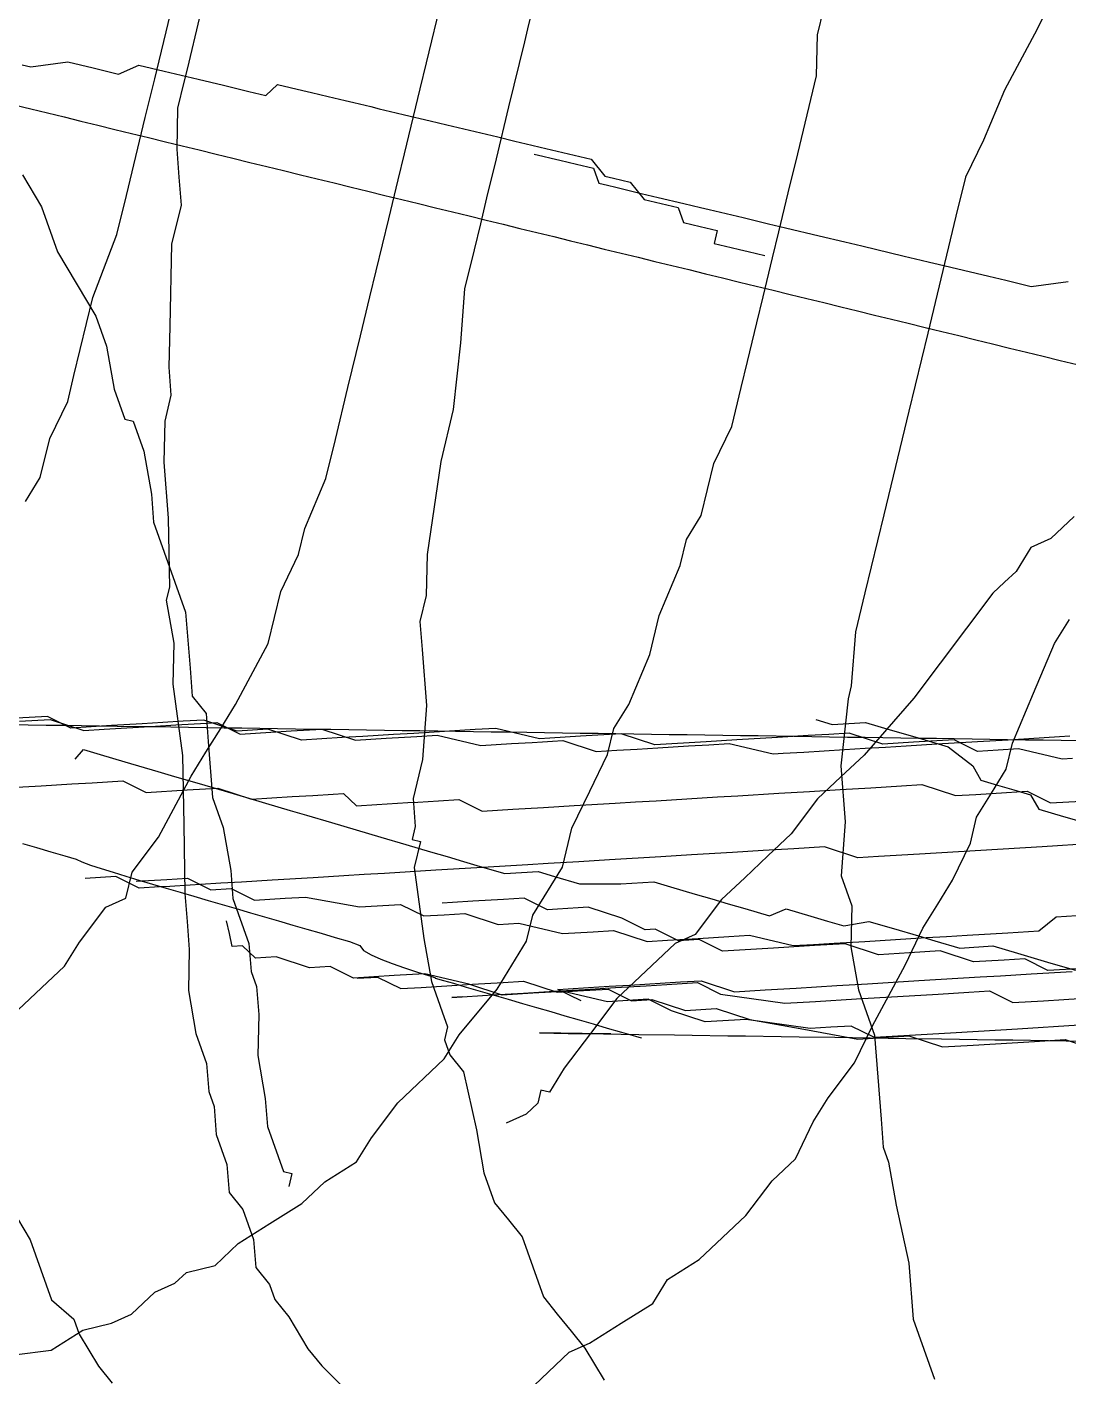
# Model space of a CAD drawing. Extents: x -228 to 716, y 164 to 702.
# Drawn here: x -100.7 to -22.8, y 497.8 to 598.7 of the extents above; entities that cross this region are included whole.
import ezdxf

# ---------------------------------------------------------------- set-up
doc = ezdxf.new("R2010")
doc.units = 0

msp = doc.modelspace()

# ---------------------------------------------------------------- linework, layer by layer
at = {"layer": '1', "color": 252}
for points in [[(-101.373, 525.176, -662.234), (-99.634, 526.821, -663.748), (-97.8954, 528.46, -665.258), (-96.7928, 530.255, -666.01), (-94.8191, 532.867, -667.519), (-93.3141, 533.534, -669.034), (-92.8445, 535.48, -669.029), (-90.8712, 538.093, -670.537), (-88.4279, 542.653, -672.038), (-87.3238, 544.446, -672.791), (-86.218, 546.237, -673.546), (-85.115, 548.029, -674.298), (-82.6701, 552.586, -675.802), (-81.7313, 556.476, -675.789), (-80.3917, 559.242, -676.539), (-79.921, 561.184, -676.532), (-78.345, 564.919, -677.281), (-77.64, 567.838, -677.274), (-76.6996, 571.724, -677.262), (-75.7591, 575.613, -677.252), (-75.0547, 578.529, -677.242), (-74.1124, 582.418, -677.232), (-73.6441, 584.362, -677.226), (-72.9383, 587.276, -677.218), (-72.4678, 589.221, -677.213), (-71.2923, 594.081, -677.197), (-70.8199, 596.023, -677.195), (-69.6456, 600.884, -677.18)], [(-62.7998, 600.514, -406.317), (-63.2692, 598.57, -406.323), (-63.5038, 597.598, -406.327), (-64.6809, 592.737, -406.34), (-65.6205, 588.85, -406.35), (-66.3246, 585.935, -406.357), (-66.7957, 583.99, -406.366), (-67.2651, 582.046, -406.369), (-67.9717, 579.129, -406.377), (-68.2774, 575.09, -407.149), (-68.8194, 570.08, -407.922), (-69.759, 566.191, -407.931), (-69.759, 566.191, -407.931), (-70.7719, 559.235, -408.709), (-70.8432, 556.169, -409.474), (-71.3135, 554.225, -409.481), (-71.3135, 554.225, -409.481), (-71.148, 552.128, -410.245), (-70.8211, 547.938, -411.772), (-71.1279, 543.898, -412.543), (-71.8338, 540.983, -412.551), (-71.6695, 538.887, -413.315), (-71.9047, 537.915, -413.318), (-71.2705, 537.766, -414.077), (-71.7411, 535.822, -414.081), (-71.0142, 530.509, -416.371), (-70.4509, 527.29, -417.895), (-69.6535, 525.042, -419.418), (-69.2554, 523.921, -420.179), (-69.488, 522.947, -420.182), (-69.0893, 521.824, -420.943), (-68.0572, 520.549, -422.461), (-67.0948, 516.208, -424.748), (-66.5322, 512.99, -426.275), (-65.733, 510.743, -427.797), (-64.6998, 509.469, -429.316), (-63.6697, 508.194, -430.835), (-62.871, 505.95, -432.357), (-62.0733, 503.702, -433.88), (-61.0401, 502.428, -435.401), (-60.0067, 501.154, -436.92), (-58.9732, 499.879, -438.437), (-57.5418, 497.481, -440.718)], [(-23.812, 601.296, -379.151), (-25.153, 598.531, -378.401), (-27.5961, 593.972, -376.898), (-29.1701, 590.236, -376.152), (-30.5099, 587.47, -375.4), (-31.2163, 584.554, -375.411), (-31.9207, 581.638, -375.419), (-32.6253, 578.723, -375.425), (-33.3323, 575.807, -375.433), (-34.7424, 569.974, -375.451), (-35.9192, 565.115, -375.465), (-36.6236, 562.199, -375.474), (-37.0945, 560.255, -375.478), (-38.036, 556.367, -375.49), (-38.7389, 553.45, -375.497), (-39.0471, 549.411, -376.268), (-39.2806, 548.44, -376.271), (-39.8232, 543.428, -377.044), (-39.4943, 539.238, -378.57), (-39.801, 535.199, -379.339), (-39.0029, 532.952, -380.862), (-39.0754, 529.885, -381.628), (-38.5112, 526.667, -383.155), (-37.3155, 523.298, -385.436), (-36.823, 517.012, -387.73), (-36.6597, 514.914, -388.493), (-36.2603, 513.792, -389.253), (-35.6973, 510.576, -390.779), (-34.7366, 506.235, -393.065), (-34.4084, 502.044, -394.592), (-32.8125, 497.55, -397.636)], [(-101.674, 499.368, -605.914), (-98.9039, 499.735, -608.943), (-96.5311, 501.225, -611.211), (-94.3956, 501.744, -613.485), (-92.89, 502.412, -614.999), (-91.1515, 504.055, -616.511), (-89.6493, 504.727, -618.025), (-88.779, 505.545, -618.779), (-86.6431, 506.064, -621.052), (-84.9054, 507.706, -622.564), (-82.5323, 509.197, -624.832), (-80.1595, 510.687, -627.103), (-78.4227, 512.327, -628.614), (-76.0499, 513.818, -630.882), (-74.944, 515.611, -631.637), (-72.9716, 518.225, -633.144), (-69.4945, 521.507, -636.167), (-68.3896, 523.301, -636.922), (-65.5454, 526.734, -639.186), (-64.4416, 528.526, -639.937), (-63.3375, 530.319, -640.69), (-62.869, 532.264, -640.683), (-60.6585, 535.847, -642.189), (-59.9537, 538.764, -642.182), (-58.6142, 541.53, -642.931), (-57.2745, 544.294, -643.683), (-56.8051, 546.237, -643.678), (-55.699, 548.03, -644.428), (-54.1259, 551.769, -645.178), (-53.4223, 554.685, -645.167), (-51.8448, 558.42, -645.915), (-51.376, 560.364, -645.911), (-50.2698, 562.156, -646.664), (-49.3301, 566.045, -646.653), (-47.9913, 568.81, -647.403), (-47.2853, 571.727, -647.393), (-46.8157, 573.67, -647.389), (-46.1087, 576.586, -647.38), (-45.6385, 578.529, -647.374), (-44.9331, 581.446, -647.367), (-44.4629, 583.39, -647.36), (-43.7585, 586.306, -647.352), (-43.0517, 589.221, -647.344), (-42.3476, 592.138, -647.336), (-41.643, 595.055, -647.328), (-41.5714, 598.122, -646.56), (-41.1005, 600.066, -646.558)], [(-100.817, 563.219, -699.687), (-99.7134, 565.011, -700.441), (-99.0071, 567.926, -700.432), (-97.6663, 570.691, -701.18), (-97.1978, 572.636, -701.175), (-96.7268, 574.58, -701.172), (-95.7883, 578.469, -701.158), (-93.9776, 583.178, -701.904), (-93.2704, 586.092, -701.897), (-92.5661, 589.009, -701.886), (-91.8607, 591.923, -701.88), (-91.1548, 594.838, -701.871), (-89.9804, 599.701, -701.857)], [(-87.7957, 599.428, -430.957), (-88.7353, 595.539, -430.969), (-88.9716, 594.567, -430.974), (-89.4426, 592.625, -430.979), (-89.5126, 589.557, -431.744), (-89.3473, 587.46, -432.508), (-89.1862, 585.366, -433.273), (-89.8897, 582.45, -433.281), (-90.0334, 576.316, -434.813), (-90.1046, 573.247, -435.579), (-89.9401, 571.154, -436.345), (-90.411, 569.21, -436.35), (-90.482, 566.143, -437.116), (-90.1542, 561.952, -438.646), (-90.062, 556.789, -440.174), (-90.2971, 555.818, -440.177), (-89.7346, 552.601, -441.701), (-89.8048, 549.532, -442.469), (-89.0791, 544.22, -444.758), (-88.9853, 539.056, -446.289), (-88.8927, 533.893, -447.82), (-88.7298, 531.798, -448.583), (-88.7298, 531.798, -448.583), (-88.5667, 529.706, -449.347), (-88.6367, 526.636, -450.114), (-88.073, 523.417, -451.638), (-87.2748, 521.172, -453.164), (-87.1124, 519.077, -453.925), (-86.7124, 517.952, -454.685), (-86.5477, 515.858, -455.449), (-85.7503, 513.609, -456.972), (-85.5887, 511.516, -457.736), (-84.5541, 510.24, -459.256), (-83.756, 507.995, -460.777), (-83.5934, 505.9, -461.542), (-82.5605, 504.626, -463.062), (-82.1593, 503.501, -463.822), (-82.1593, 503.501, -463.822), (-81.1283, 502.228, -465.342), (-79.6951, 499.828, -467.622), (-78.6618, 498.554, -469.141), (-75.9618, 495.854, -472.938)], [(-101.069, 595.877, -585.449), (-100.435, 595.727, -586.209), (-97.6635, 596.095, -589.239), (-95.7616, 595.641, -591.513), (-93.859, 595.185, -593.789), (-92.356, 595.857, -595.302), (-90.4533, 595.403, -597.578), (-89.1854, 595.099, -599.095), (-87.9157, 594.799, -600.612), (-86.0152, 594.343, -602.885), (-84.1137, 593.891, -605.162), (-82.8449, 593.588, -606.677), (-81.9759, 594.41, -607.431), (-80.0744, 593.955, -609.708), (-79.4393, 593.802, -610.467), (-78.1709, 593.503, -611.983), (-76.9023, 593.196, -613.501), (-76.2689, 593.047, -614.259), (-76.2689, 593.047, -614.259), (-75.0005, 592.746, -615.775), (-74.3657, 592.593, -616.534), (-74.3657, 592.593, -616.534), (-73.0979, 592.291, -618.05), (-73.0979, 592.291, -618.05), (-72.4635, 592.14, -618.81), (-70.5621, 591.686, -621.084), (-69.2923, 591.382, -622.602), (-68.0244, 591.081, -624.119), (-65.4897, 590.477, -627.15), (-64.2211, 590.173, -628.669), (-62.9531, 589.87, -630.185), (-62.3178, 589.72, -630.944), (-61.0503, 589.418, -632.462), (-59.7821, 589.116, -633.976), (-58.5136, 588.813, -635.493), (-57.4809, 587.539, -637.015), (-56.8456, 587.387, -637.771), (-55.5788, 587.085, -639.289), (-54.5434, 585.808, -640.808), (-53.2776, 585.508, -642.324), (-52.0081, 585.205, -643.842), (-51.6088, 584.081, -644.603), (-50.3412, 583.779, -646.12), (-49.0732, 583.477, -647.635), (-49.3084, 582.503, -647.639), (-48.0397, 582.2, -649.157), (-47.4055, 582.052, -649.915), (-47.4055, 582.052, -649.915), (-46.7715, 581.899, -650.673), (-45.5033, 581.599, -652.19), (-45.5033, 581.599, -652.19), (-45.5033, 581.599, -652.19)], [(-101.561, 592.86, -568.115), (-100.413, 592.58, -567.097), (-99.1839, 592.279, -566.011), (-97.9293, 591.972, -564.904), (-96.6723, 591.667, -563.789), (-95.4085, 591.357, -562.673), (-94.1467, 591.047, -561.554), (-92.8836, 590.739, -560.437), (-91.6195, 590.429, -559.318), (-90.3585, 590.121, -558.2), (-89.0958, 589.815, -557.084), (-87.8313, 589.504, -555.966), (-86.5689, 589.195, -554.848), (-85.3057, 588.886, -553.732), (-84.0444, 588.58, -552.613), (-82.7801, 588.27, -551.497), (-81.5182, 587.961, -550.38), (-80.2553, 587.654, -549.263), (-78.9926, 587.344, -548.145), (-77.7285, 587.037, -547.028), (-76.4673, 586.726, -545.908), (-75.2041, 586.418, -544.79), (-73.9409, 586.109, -543.674), (-72.6778, 585.8, -542.557), (-71.4141, 585.493, -541.44), (-70.1525, 585.184, -540.321), (-68.8876, 584.873, -539.206), (-67.6254, 584.567, -538.087), (-66.3614, 584.258, -536.969), (-65.1002, 583.948, -535.851), (-63.8358, 583.639, -534.735), (-62.5736, 583.33, -533.617), (-61.3102, 583.023, -532.5), (-60.0474, 582.713, -531.383), (-58.7842, 582.404, -530.265), (-57.5231, 582.096, -529.148), (-56.2599, 581.786, -528.028), (-54.9963, 581.479, -526.912), (-53.7345, 581.171, -525.794), (-52.4713, 580.861, -524.678), (-51.2075, 580.552, -523.561), (-49.9453, 580.245, -522.441), (-48.682, 579.937, -521.326), (-47.4184, 579.627, -520.208), (-46.1561, 579.317, -519.089), (-44.8935, 579.01, -517.974), (-43.6309, 578.701, -516.854), (-42.3679, 578.391, -515.738), (-41.1059, 578.084, -514.619), (-39.8417, 577.775, -513.503), (-38.5776, 577.466, -512.384), (-37.3171, 577.158, -511.267), (-36.0526, 576.847, -510.149), (-34.7907, 576.539, -509.033), (-33.5271, 576.232, -507.916), (-32.2653, 575.924, -506.796), (-31.0025, 575.615, -505.68), (-29.7386, 575.305, -504.562), (-28.4749, 574.996, -503.445), (-27.2139, 574.688, -502.327), (-25.9498, 574.378, -501.209), (-24.6868, 574.069, -500.092), (-23.4225, 573.761, -498.977), (-22.1617, 573.451, -497.857)], [(-62.7637, 589.197, -409.667), (-62.1292, 589.046, -410.426), (-61.4948, 588.894, -411.185), (-60.8618, 588.743, -411.942), (-59.5936, 588.44, -413.459), (-58.3242, 588.139, -414.976), (-57.9256, 587.013, -415.737), (-57.2902, 586.864, -416.496), (-56.6582, 586.713, -417.254), (-54.7543, 586.259, -419.528), (-53.4868, 585.956, -421.046), (-51.5861, 585.502, -423.321), (-50.3176, 585.2, -424.839), (-49.6823, 585.048, -425.596), (-49.6823, 585.048, -425.596), (-48.4142, 584.748, -427.112), (-47.1453, 584.443, -428.629), (-45.2418, 583.989, -430.905), (-43.9753, 583.689, -432.422), (-41.4399, 583.083, -435.456), (-39.5368, 582.63, -437.729), (-38.2696, 582.327, -439.246), (-35.098, 581.573, -443.039), (-33.8308, 581.268, -444.554), (-33.1968, 581.118, -445.313), (-32.5603, 580.965, -446.072), (-30.6597, 580.511, -448.346), (-28.7567, 580.057, -450.624), (-27.4905, 579.756, -452.138), (-25.5872, 579.302, -454.412), (-22.8152, 579.671, -457.445)], [(-101.047, 587.648, -587.747), (-99.6158, 585.25, -590.03), (-98.4201, 581.881, -592.31), (-95.5534, 577.084, -596.871), (-94.7578, 574.839, -598.394), (-94.1941, 571.621, -599.919), (-93.3964, 569.374, -601.441), (-92.7626, 569.223, -602.2), (-91.9656, 566.977, -603.72), (-91.402, 563.757, -605.246), (-91.2356, 561.662, -606.014), (-90.4408, 559.416, -607.534), (-89.6411, 557.17, -609.055), (-88.8436, 554.922, -610.577), (-88.516, 550.732, -612.104), (-88.3516, 548.636, -612.869), (-87.317, 547.361, -614.391), (-87.1556, 545.267, -615.153), (-86.8275, 541.077, -616.682), (-86.0301, 538.831, -618.203), (-85.4667, 535.614, -619.728), (-85.3013, 533.519, -620.494), (-84.5047, 531.269, -622.013), (-84.107, 530.15, -622.774), (-83.9419, 528.054, -623.541), (-83.5428, 526.93, -624.299), (-83.3791, 524.834, -625.066), (-83.4512, 521.765, -625.831), (-82.8888, 518.549, -627.357), (-82.7225, 516.452, -628.12), (-82.7225, 516.452, -628.12), (-82.3251, 515.33, -628.882), (-81.9253, 514.206, -629.643), (-81.5257, 513.083, -630.405), (-81.5257, 513.083, -630.405), (-81.5257, 513.083, -630.405), (-81.5257, 513.083, -630.405), (-81.5257, 513.083, -630.405), (-80.8932, 512.932, -631.161), (-80.8932, 512.932, -631.161), (-81.1264, 511.957, -631.163), (-81.1264, 511.957, -631.163), (-81.1264, 511.957, -631.163)], [(-22.3737, 562.087, -462.8), (-24.1111, 560.444, -461.289), (-25.6167, 559.775, -459.774), (-26.7194, 557.983, -459.021), (-27.5898, 557.162, -458.265), (-28.4574, 556.341, -457.51), (-30.431, 553.727, -456.002), (-32.4052, 551.113, -454.494), (-34.3782, 548.501, -452.986), (-38.0912, 544.245, -449.966), (-39.8307, 542.605, -448.454), (-41.5672, 540.961, -446.943), (-43.5408, 538.348, -445.435), (-45.2791, 536.707, -443.925), (-47.0177, 535.066, -442.411), (-48.7566, 533.426, -440.902), (-50.7302, 530.81, -439.394), (-52.2347, 530.142, -437.879), (-53.9723, 528.498, -436.366), (-56.5791, 526.038, -434.102), (-58.5521, 523.424, -432.592), (-60.5269, 520.812, -431.084), (-61.6315, 519.018, -430.33), (-62.2645, 519.168, -429.572), (-62.5006, 518.197, -429.575), (-63.3681, 517.374, -428.822), (-63.3681, 517.374, -428.822), (-63.3681, 517.374, -428.822), (-64.8728, 516.707, -427.307), (-64.8728, 516.707, -427.307), (-64.8728, 516.707, -427.307)], [(-62.7498, 497.107, -590.058), (-60.1421, 499.572, -592.323), (-58.6389, 500.241, -593.84), (-56.2663, 501.731, -596.11), (-53.8929, 503.22, -598.376), (-52.7884, 505.014, -599.13), (-50.4159, 506.503, -601.399), (-48.6772, 508.146, -602.913), (-46.9411, 509.787, -604.42), (-44.9669, 512.4, -605.931), (-43.2275, 514.041, -607.443), (-41.8877, 516.806, -608.192), (-40.7827, 518.6, -608.944), (-38.8113, 521.213, -610.456), (-37.4716, 523.979, -611.203), (-35.0262, 528.533, -612.708), (-33.6884, 531.302, -613.458), (-32.583, 533.092, -614.211), (-31.4794, 534.888, -614.961), (-30.1404, 537.651, -615.711), (-29.6699, 539.596, -615.706), (-28.5647, 541.388, -616.46), (-27.4609, 543.182, -617.212), (-26.9904, 545.124, -617.207), (-25.417, 548.862, -617.952), (-23.8414, 552.597, -618.703), (-22.7365, 554.39, -619.455)], [(-22.4991, 543.974, -135.607), (-23.2642, 543.929, -136.25), (-26.5364, 544.704, -138.634), (-28.0673, 544.611, -139.918), (-29.5978, 544.519, -141.202), (-31.3404, 545.386, -142.302), (-34.4014, 545.2, -144.871), (-36.6968, 545.062, -146.798), (-39.2046, 545.883, -148.541), (-40.7351, 545.791, -149.826), (-42.2652, 545.699, -151.11), (-44.5606, 545.56, -153.036), (-47.6209, 545.375, -155.606), (-49.9165, 545.237, -157.532), (-53.7426, 545.007, -160.743), (-56.2507, 545.828, -162.485), (-59.3117, 545.643, -165.054), (-61.6063, 545.504, -166.981), (-62.3717, 545.457, -167.622), (-65.6457, 546.233, -170.007), (-67.1757, 546.141, -171.292), (-69.4708, 546.002, -173.218), (-71.7659, 545.863, -175.146), (-73.2961, 545.772, -176.43), (-75.5923, 545.633, -178.356), (-77.1223, 545.542, -179.641), (-78.653, 545.447, -180.925), (-80.1829, 545.355, -182.21), (-82.6917, 546.178, -183.952), (-84.9867, 546.038, -185.878), (-87.4936, 546.859, -187.621), (-89.0248, 546.767, -188.905), (-90.5553, 546.675, -190.189), (-92.0852, 546.582, -191.474), (-94.3809, 546.445, -193.401), (-95.9112, 546.352, -194.686), (-97.4413, 546.259, -195.969), (-99.1843, 547.127, -197.07), (-101.481, 546.99, -198.997)], [(-22.0237, 545.31, -97.6259), (-23.3559, 545.33, -98.7035), (-24.689, 545.35, -99.7826), (-26.0213, 545.367, -100.861), (-27.3538, 545.388, -101.94), (-28.6861, 545.409, -103.018), (-30.0176, 545.429, -104.097), (-31.35, 545.449, -105.176), (-32.6819, 545.469, -106.256), (-34.0143, 545.489, -107.335), (-35.3455, 545.508, -108.414), (-36.6783, 545.528, -109.492), (-38.0097, 545.546, -110.571), (-39.342, 545.566, -111.65), (-40.6741, 545.587, -112.729), (-42.0062, 545.608, -113.807), (-43.338, 545.628, -114.887), (-44.6705, 545.648, -115.965), (-46.0026, 545.668, -117.046), (-47.3342, 545.687, -118.124), (-48.6665, 545.706, -119.202), (-49.9983, 545.726, -120.281), (-51.3299, 545.746, -121.361), (-52.6617, 545.766, -122.44), (-53.9946, 545.785, -123.518), (-55.3268, 545.806, -124.598), (-56.6581, 545.824, -125.676), (-56.6581, 545.824, -125.676), (-57.9905, 545.845, -126.755), (-59.3242, 545.865, -127.834), (-60.6552, 545.884, -128.913), (-61.9868, 545.904, -129.992), (-63.3181, 545.924, -131.071), (-64.6502, 545.943, -132.15), (-65.9821, 545.964, -133.228), (-67.3147, 545.985, -134.308), (-68.6478, 546.004, -135.387), (-69.9801, 546.023, -136.467), (-71.3115, 546.043, -137.545), (-72.643, 546.062, -138.624), (-73.9763, 546.083, -139.702), (-75.308, 546.102, -140.782), (-76.6398, 546.122, -141.86), (-77.9711, 546.142, -142.939), (-79.3036, 546.163, -144.018), (-80.6354, 546.181, -145.097), (-81.9676, 546.201, -146.176), (-83.2992, 546.221, -147.256), (-84.6315, 546.241, -148.334), (-85.9644, 546.262, -149.413), (-87.2961, 546.281, -150.493), (-88.628, 546.301, -151.57), (-89.9606, 546.319, -152.649), (-91.2921, 546.341, -153.728), (-92.6246, 546.36, -154.809), (-93.9562, 546.382, -155.888), (-95.2882, 546.4, -156.966), (-96.6204, 546.419, -158.045), (-97.9521, 546.44, -159.124), (-99.2846, 546.46, -160.203), (-100.617, 546.479, -161.282), (-101.948, 546.5, -162.362)], [(-101.268, 546.765, -175.875), (-98.9719, 546.903, -173.949), (-96.4635, 546.081, -172.206), (-94.9342, 546.174, -170.923), (-91.1077, 546.405, -167.711), (-89.5777, 546.497, -166.427), (-87.2825, 546.636, -164.501), (-86.5176, 546.683, -163.858), (-84.7746, 545.816, -162.758), (-82.4789, 545.953, -160.831), (-80.948, 546.046, -159.547), (-78.6527, 546.185, -157.62), (-76.1453, 545.363, -155.878), (-73.8494, 545.502, -153.951), (-71.5547, 545.64, -152.025), (-70.0236, 545.733, -150.741), (-66.7506, 544.957, -148.356), (-64.4551, 545.096, -146.429), (-62.9249, 545.19, -145.145), (-62.9249, 545.19, -145.145), (-62.1594, 545.235, -144.502), (-61.3947, 545.281, -143.86), (-60.6293, 545.326, -143.218), (-58.121, 544.506, -141.475), (-56.5918, 544.599, -140.192), (-55.0605, 544.69, -138.906), (-53.5307, 544.782, -137.622), (-51.2341, 544.919, -135.695), (-49.7039, 545.012, -134.411), (-48.1739, 545.106, -133.126), (-44.9009, 544.33, -130.742), (-44.1358, 544.377, -130.099), (-42.6055, 544.469, -128.815), (-41.0761, 544.562, -127.53), (-39.5447, 544.654, -126.246), (-38.0148, 544.746, -124.961), (-36.4845, 544.839, -123.677), (-34.9536, 544.93, -122.393), (-32.6589, 545.069, -120.467), (-29.5987, 545.255, -117.898), (-27.3026, 545.392, -115.971), (-25.7726, 545.486, -114.687), (-23.4765, 545.625, -112.76), (-22.7116, 545.671, -112.118)], [(-41.7067, 546.89, -115.186), (-40.4703, 546.526, -116.716), (-37.9924, 546.685, -118.674), (-36.1383, 546.14, -120.969), (-34.284, 545.593, -123.263), (-31.812, 544.867, -126.322), (-29.9638, 543.431, -129.717), (-29.3511, 542.362, -131.583), (-28.115, 541.998, -133.113), (-26.879, 541.635, -134.642), (-25.6428, 541.271, -136.172), (-25.0308, 540.202, -138.038), (-23.1766, 539.655, -140.333), (-21.3224, 539.109, -142.627)], [(-97.1015, 543.945, -157.944), (-96.4781, 544.65, -157.608), (-96.4781, 544.65, -157.608), (-96.4781, 544.65, -157.608), (-96.4781, 544.65, -157.608), (-96.4781, 544.65, -157.608), (-96.4781, 544.65, -157.608), (-96.4781, 544.65, -157.608), (-96.4781, 544.65, -157.608), (-96.4781, 544.65, -157.608), (-95.2417, 544.286, -159.137), (-93.3878, 543.741, -161.432), (-90.9154, 543.013, -164.491), (-89.6794, 542.649, -166.02), (-87.8249, 542.103, -168.314), (-85.971, 541.556, -170.609), (-84.1167, 541.011, -172.904), (-82.8805, 540.647, -174.434), (-81.0267, 540.101, -176.727), (-79.791, 539.737, -178.257), (-77.9362, 539.192, -180.552), (-76.0823, 538.645, -182.846), (-74.2287, 538.1, -185.141), (-72.3739, 537.553, -187.435), (-70.5201, 537.007, -189.729), (-69.2837, 536.644, -191.259), (-68.0475, 536.279, -192.788), (-66.8116, 535.916, -194.318), (-64.958, 535.37, -196.612), (-62.48, 535.529, -198.571), (-61.2436, 535.165, -200.1), (-59.3896, 534.62, -202.395), (-56.2936, 534.597, -205.118), (-53.8158, 534.757, -207.076), (-52.5793, 534.392, -208.605), (-50.7252, 533.847, -210.9), (-49.4892, 533.482, -212.429), (-48.2533, 533.118, -213.958), (-47.0173, 532.755, -215.489), (-45.1626, 532.208, -217.783), (-43.9215, 532.732, -218.212), (-42.0676, 532.187, -220.506), (-40.8309, 531.824, -222.036), (-39.5945, 531.46, -223.565), (-37.7348, 531.8, -224.759), (-35.8806, 531.254, -227.053), (-34.0269, 530.709, -229.348), (-32.7906, 530.344, -230.877), (-30.9364, 529.8, -233.171), (-28.459, 529.959, -235.13), (-26.6046, 529.412, -237.424), (-24.1324, 528.684, -240.483), (-22.278, 528.139, -242.778)], [(-101.945, 541.803, -210.525), (-99.6502, 541.942, -208.6), (-97.3547, 542.081, -206.673), (-95.8242, 542.173, -205.388), (-93.5293, 542.312, -203.462), (-91.7864, 541.444, -202.362), (-88.7261, 541.63, -199.793), (-86.4297, 541.767, -197.866), (-83.9216, 540.947, -196.123), (-82.3916, 541.039, -194.839), (-80.8616, 541.13, -193.554), (-79.331, 541.224, -192.271), (-77.8004, 541.316, -190.986), (-77.0352, 541.361, -190.343), (-76.058, 540.448, -189.885), (-74.5283, 540.542, -188.602), (-72.9973, 540.634, -187.317), (-72.2331, 540.68, -186.675), (-71.4674, 540.725, -186.033), (-69.937, 540.819, -184.748), (-68.407, 540.91, -183.463), (-66.6643, 540.044, -182.363), (-64.3684, 540.182, -180.436), (-62.0731, 540.32, -178.51), (-59.7775, 540.459, -176.583), (-56.7178, 540.644, -174.015), (-55.1875, 540.736, -172.729), (-53.6561, 540.828, -171.445), (-51.3616, 540.967, -169.519), (-49.0656, 541.106, -167.592), (-47.5352, 541.198, -166.307), (-44.4739, 541.381, -163.739), (-42.1796, 541.52, -161.812), (-39.8841, 541.66, -159.886), (-37.5872, 541.797, -157.959), (-35.292, 541.937, -156.032), (-33.7619, 542.029, -154.748), (-31.2534, 541.206, -153.005), (-29.7245, 541.298, -151.721), (-27.4286, 541.438, -149.794), (-25.8977, 541.53, -148.511), (-24.1552, 540.663, -147.41), (-21.8603, 540.802, -145.484)], [(-101.051, 537.621, -227.438), (-99.992, 537.315, -228.75), (-98.9341, 537.006, -230.063), (-97.8751, 536.698, -231.376), (-97.0334, 536.454, -232.421), (-96.6027, 536.252, -233.511), (-95.9526, 536.014, -234.679), (-95.1606, 535.753, -235.898), (-94.2741, 535.474, -237.15), (-93.3267, 535.184, -238.423), (-92.3413, 534.89, -239.71), (-91.3307, 534.589, -241.006), (-90.3024, 534.287, -242.308), (-89.2632, 533.982, -243.613), (-88.2196, 533.677, -244.922), (-87.1668, 533.37, -246.231), (-86.1147, 533.063, -247.543), (-85.0586, 532.754, -248.854), (-84.0024, 532.448, -250.166), (-82.9449, 532.139, -251.479), (-81.888, 531.831, -252.791), (-80.8297, 531.524, -254.103), (-79.7715, 531.216, -255.415), (-78.7125, 530.907, -256.728), (-77.6544, 530.599, -258.04), (-76.5959, 530.291, -259.353), (-76.5959, 530.291, -259.353), (-75.8102, 529.988, -260.886), (-75.5273, 529.632, -263.27), (-74.973, 529.292, -265.281), (-74.2427, 528.963, -267.046), (-73.3979, 528.642, -268.654), (-72.4774, 528.326, -270.158), (-71.5089, 528.012, -271.594), (-70.5083, 527.7, -272.988), (-70.1589, 527.576, -273.586), (-70.1668, 527.562, -273.696), (-70.1668, 527.562, -273.696), (-70.1668, 527.562, -273.696), (-69.5493, 527.383, -274.462), (-69.5493, 527.383, -274.462), (-69.5493, 527.383, -274.462), (-69.5493, 527.383, -274.462), (-69.5493, 527.383, -274.462), (-69.5493, 527.383, -274.462), (-69.5552, 527.384, -274.455), (-68.8121, 527.168, -275.377), (-67.8471, 526.887, -276.572), (-66.8164, 526.586, -277.85), (-65.7656, 526.282, -279.154), (-64.7099, 525.976, -280.464), (-63.6508, 525.665, -281.775), (-62.5919, 525.357, -283.089), (-61.5344, 525.05, -284.4), (-60.4744, 524.742, -285.713), (-59.4163, 524.433, -287.026), (-58.3581, 524.126, -288.339), (-57.2999, 523.819, -289.652), (-56.2415, 523.511, -290.965), (-55.1815, 523.201, -292.276), (-54.7696, 523.082, -292.789), (-54.7319, 523.07, -292.835), (-54.7319, 523.07, -292.835), (-54.7319, 523.07, -292.835), (-54.7319, 523.07, -292.835), (-54.7319, 523.07, -292.835), (-54.7319, 523.07, -292.835), (-54.7319, 523.07, -292.835), (-54.7319, 523.07, -292.835), (-54.7319, 523.07, -292.835)], [(-20.9486, 537.615, -171.255), (-24.7735, 537.383, -174.465), (-29.3655, 537.107, -178.32), (-33.9559, 536.83, -182.173), (-37.0166, 536.645, -184.742), (-38.5474, 536.552, -186.026), (-41.0549, 537.373, -187.768), (-43.3497, 537.236, -189.695), (-45.6451, 537.096, -191.621), (-47.9415, 536.959, -193.548), (-51.0015, 536.774, -196.118), (-53.2975, 536.634, -198.043), (-57.1234, 536.405, -201.255), (-59.4186, 536.265, -203.182), (-61.7149, 536.128, -205.107), (-63.2449, 536.035, -206.393), (-67.07, 535.805, -209.604), (-70.1307, 535.621, -212.173), (-73.9559, 535.388, -215.384), (-75.4871, 535.296, -216.668), (-77.0165, 535.203, -217.952), (-79.3129, 535.066, -219.879), (-82.3732, 534.88, -222.448), (-84.6687, 534.742, -224.375), (-86.199, 534.651, -225.659), (-87.7286, 534.556, -226.942), (-88.4945, 534.511, -227.585), (-90.0247, 534.418, -228.869), (-90.7891, 534.372, -229.511), (-92.3193, 534.281, -230.796), (-94.063, 535.148, -231.896), (-96.3585, 535.011, -233.824), (-96.3585, 535.011, -233.824)], [(-92.5327, 534.798, -244.593), (-90.2378, 534.936, -242.667), (-88.7073, 535.028, -241.382), (-86.9647, 534.162, -240.282), (-85.4349, 534.254, -238.997), (-83.6926, 533.387, -237.898), (-81.3965, 533.525, -235.971), (-79.8654, 533.617, -234.687), (-75.829, 532.889, -231.66), (-72.767, 533.072, -229.09), (-71.0242, 532.205, -227.991), (-69.4939, 532.298, -226.707), (-67.9636, 532.39, -225.423), (-65.4555, 531.568, -223.679), (-63.9246, 531.66, -222.395), (-60.6516, 530.886, -220.01), (-58.357, 531.025, -218.084), (-56.8263, 531.117, -216.8), (-54.3185, 530.297, -215.057), (-52.7878, 530.389, -213.773), (-50.4922, 530.528, -211.847), (-48.197, 530.665, -209.919), (-46.6666, 530.758, -208.634), (-43.3937, 529.983, -206.25), (-41.8635, 530.076, -204.966), (-40.3331, 530.168, -203.682), (-38.0376, 530.305, -201.755), (-35.7416, 530.445, -199.829), (-33.4467, 530.583, -197.901), (-31.9164, 530.676, -196.618), (-30.3868, 530.768, -195.333), (-27.3256, 530.953, -192.764), (-25.0299, 531.092, -190.838), (-23.7126, 532.143, -189.368), (-22.1823, 532.235, -188.084)], [(-21.2734, 528.309, -237.156), (-24.3338, 528.126, -239.725), (-26.0771, 528.993, -240.825), (-27.607, 528.901, -242.11), (-29.9024, 528.762, -244.036), (-32.4107, 529.584, -245.779), (-34.706, 529.445, -247.706), (-37.0016, 529.307, -249.633), (-39.5085, 530.127, -251.375), (-41.8038, 529.99, -253.302), (-44.8655, 529.805, -255.871), (-48.6918, 529.575, -259.082), (-50.4344, 530.442, -260.182), (-51.199, 530.394, -260.824), (-51.9642, 530.349, -261.465), (-53.7082, 531.217, -262.567), (-53.7082, 531.217, -262.567), (-54.472, 531.169, -263.207), (-56.215, 532.036, -264.309), (-58.7232, 532.857, -266.051), (-59.4885, 532.811, -266.693), (-61.0184, 532.719, -267.977), (-61.7841, 532.674, -268.62), (-63.5262, 533.541, -269.72), (-65.0562, 533.448, -271.004), (-67.3532, 533.309, -272.931), (-68.8828, 533.217, -274.215), (-68.8828, 533.217, -274.215), (-68.8828, 533.217, -274.215), (-69.6475, 533.172, -274.858)], [(-22.0131, 524.024, -204.824), (-26.6042, 523.745, -208.677), (-31.1958, 523.47, -212.531), (-34.2563, 523.284, -215.099), (-37.3163, 523.1, -217.668), (-39.0588, 523.968, -218.768), (-40.5889, 523.876, -220.053), (-42.1198, 523.783, -221.338), (-46.9239, 524.465, -225.006), (-49.9838, 524.282, -227.575), (-52.492, 525.102, -229.318), (-54.2346, 525.969, -230.418), (-57.2957, 525.785, -232.987), (-60.5682, 526.559, -235.371), (-62.8642, 526.422, -237.298), (-65.1592, 526.283, -239.225), (-67.6672, 527.103, -240.966), (-70.9406, 527.878, -243.351), (-73.236, 527.74, -245.278), (-76.2965, 527.556, -247.847), (-78.0388, 528.423, -248.947), (-79.5694, 528.33, -250.232), (-82.0768, 529.152, -251.973), (-83.6072, 529.059, -253.258), (-84.585, 529.972, -253.716), (-84.585, 529.972, -253.716), (-85.3519, 529.927, -254.359), (-85.5633, 530.885, -254.174), (-85.7754, 531.845, -253.99)], [(-59.2515, 525.844, -289.832), (-60.9942, 526.711, -290.932), (-60.9942, 526.711, -290.932), (-60.9942, 526.711, -290.932), (-60.9942, 526.711, -290.932), (-60.2295, 526.757, -290.29), (-58.6988, 526.849, -289.005), (-57.1693, 526.943, -287.722), (-55.6377, 527.035, -286.437), (-51.8126, 527.266, -283.226), (-50.2809, 527.357, -281.941), (-47.7737, 526.537, -280.199), (-45.4797, 526.675, -278.272), (-43.1831, 526.814, -276.346), (-41.6531, 526.905, -275.062), (-40.1228, 526.998, -273.777), (-37.8267, 527.136, -271.851), (-34.001, 527.367, -268.64), (-29.4099, 527.644, -264.786), (-27.8797, 527.735, -263.501), (-25.5851, 527.875, -261.576), (-22.5245, 528.061, -259.006)], [(-76.0213, 527.542, -263.746), (-74.4902, 527.636, -262.462), (-72.7473, 526.768, -261.361), (-71.2176, 526.861, -260.076), (-68.922, 526.999, -258.15), (-67.3923, 527.092, -256.866), (-65.0964, 527.23, -254.94), (-63.5651, 527.321, -253.655), (-61.0577, 526.5, -251.913), (-59.5281, 526.593, -250.628), (-57.2317, 526.73, -248.701), (-55.4898, 525.865, -247.601), (-53.9586, 525.956, -246.317), (-51.4511, 525.136, -244.574), (-49.1558, 525.274, -242.648), (-46.6476, 524.453, -240.906), (-42.6088, 523.724, -237.879), (-38.5712, 522.995, -234.851), (-34.7451, 523.226, -231.64), (-32.237, 522.405, -229.899), (-29.9414, 522.542, -227.971), (-25.3508, 522.82, -224.119), (-23.0548, 522.959, -222.192), (-20.5475, 522.138, -220.449)], [(-68.1607, 526.157, -285.466), (-68.1607, 526.157, -285.466), (-68.927, 526.112, -286.109), (-68.927, 526.112, -286.109), (-68.927, 526.112, -286.109), (-68.927, 526.112, -286.109), (-68.1607, 526.157, -285.466), (-66.6316, 526.25, -284.183), (-65.866, 526.296, -283.54), (-63.5702, 526.435, -281.614), (-61.2747, 526.573, -279.687), (-58.9808, 526.713, -277.76), (-56.6841, 526.851, -275.835), (-54.3886, 526.989, -273.907), (-52.8588, 527.082, -272.623), (-50.5631, 527.22, -270.697), (-48.8211, 526.353, -269.595), (-44.0173, 525.67, -265.926), (-41.7231, 525.81, -264), (-38.6613, 525.994, -261.432), (-35.6015, 526.179, -258.863), (-32.5399, 526.363, -256.294), (-30.2441, 526.502, -254.368), (-28.7144, 526.594, -253.083), (-26.9715, 525.728, -251.983), (-24.6759, 525.865, -250.056), (-23.1458, 525.957, -248.772), (-20.0848, 526.143, -246.203)], [(-57.0411, 523.377, -292.693), (-59.1851, 523.408, -294.431), (-62.363, 523.455, -297.007), (-60.2195, 523.424, -295.268), (-58.9238, 523.404, -294.219), (-56.2729, 523.365, -292.072), (-54.9414, 523.345, -290.995), (-52.2787, 523.304, -288.836), (-50.9461, 523.287, -287.758), (-48.2829, 523.246, -285.6), (-46.9501, 523.226, -284.52), (-44.2859, 523.186, -282.363), (-42.9536, 523.166, -281.284), (-40.2897, 523.126, -279.126), (-38.9576, 523.106, -278.047), (-37.6263, 523.086, -276.968), (-34.9618, 523.048, -274.811), (-32.2984, 523.008, -272.652), (-30.9651, 522.987, -271.573), (-28.3009, 522.949, -269.416), (-26.9694, 522.928, -268.337), (-24.3053, 522.89, -266.179), (-22.9739, 522.869, -265.099), (-20.3094, 522.83, -262.942)], [(-101.899, 510.372, -476.42), (-100.466, 507.971, -478.702), (-99.6677, 505.727, -480.224), (-98.8688, 503.478, -481.746), (-97.2032, 502.054, -484.024), (-96.8042, 500.931, -484.785), (-95.372, 498.533, -487.064), (-94.3402, 497.26, -488.586)]]:
    msp.add_polyline3d(points, dxfattribs=at)

doc.saveas('drawing.dxf')
